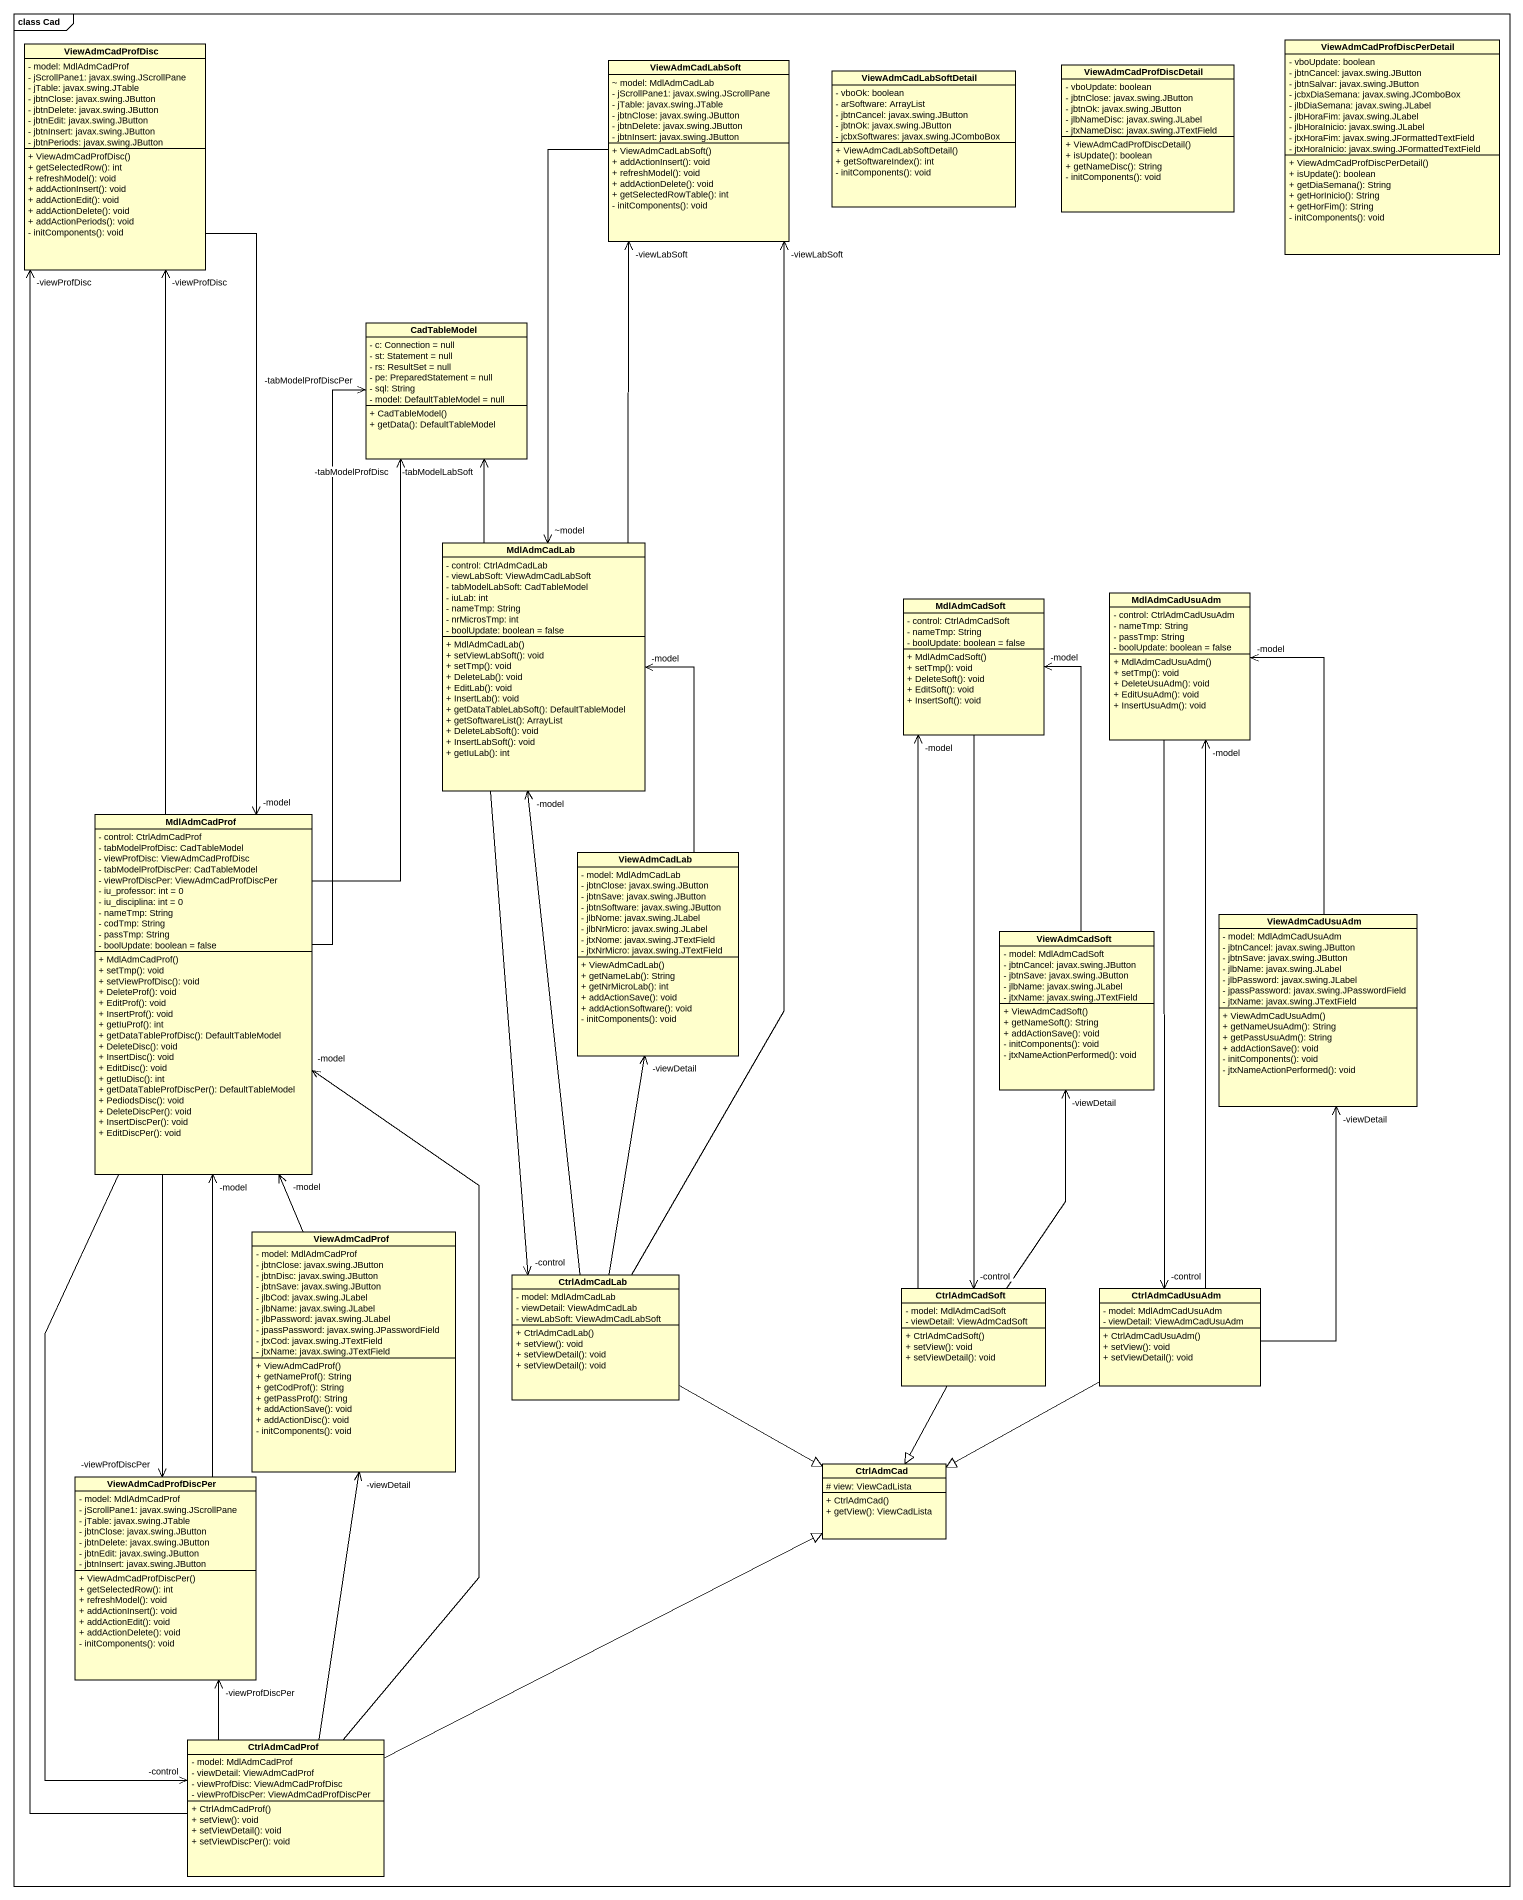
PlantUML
@startuml
mainframe class Cad
hide circle
hide empty members
skinparam classAttributeIconSize 0
class ViewAdmCadProfDisc {
  - model: MdlAdmCadProf
  - jScrollPane1: javax.swing.JScrollPane
  - jTable: javax.swing.JTable
  - jbtnClose: javax.swing.JButton
  - jbtnDelete: javax.swing.JButton
  - jbtnEdit: javax.swing.JButton
  - jbtnInsert: javax.swing.JButton
  - jbtnPeriods: javax.swing.JButton
  + ViewAdmCadProfDisc()
  + getSelectedRow(): int
  + refreshModel(): void
  + addActionInsert(): void
  + addActionEdit(): void
  + addActionDelete(): void
  + addActionPeriods(): void
  - initComponents(): void
}
class ViewAdmCadProfDiscPerDetail {
  - vboUpdate: boolean
  - jbtnCancel: javax.swing.JButton
  - jbtnSalvar: javax.swing.JButton
  - jcbxDiaSemana: javax.swing.JComboBox
  - jlbDiaSemana: javax.swing.JLabel
  - jlbHoraFim: javax.swing.JLabel
  - jlbHoraInicio: javax.swing.JLabel
  - jtxHoraFim: javax.swing.JFormattedTextField
  - jtxHoraInicio: javax.swing.JFormattedTextField
  + ViewAdmCadProfDiscPerDetail()
  + isUpdate(): boolean
  + getDiaSemana(): String
  + getHorInicio(): String
  + getHorFim(): String
  - initComponents(): void
}
class ViewAdmCadLabSoft {
  ~ model: MdlAdmCadLab
  - jScrollPane1: javax.swing.JScrollPane
  - jTable: javax.swing.JTable
  - jbtnClose: javax.swing.JButton
  - jbtnDelete: javax.swing.JButton
  - jbtnInsert: javax.swing.JButton
  + ViewAdmCadLabSoft()
  + addActionInsert(): void
  + refreshModel(): void
  + addActionDelete(): void
  + getSelectedRowTable(): int
  - initComponents(): void
}
class ViewAdmCadLabSoftDetail {
  - vboOk: boolean
  - arSoftware: ArrayList
  - jbtnCancel: javax.swing.JButton
  - jbtnOk: javax.swing.JButton
  - jcbxSoftwares: javax.swing.JComboBox
  + ViewAdmCadLabSoftDetail()
  + getSoftwareIndex(): int
  - initComponents(): void
}
class ViewAdmCadProfDiscDetail {
  - vboUpdate: boolean
  - jbtnClose: javax.swing.JButton
  - jbtnOk: javax.swing.JButton
  - jlbNameDisc: javax.swing.JLabel
  - jtxNameDisc: javax.swing.JTextField
  + ViewAdmCadProfDiscDetail()
  + isUpdate(): boolean
  + getNameDisc(): String
  - initComponents(): void
}
class CadTableModel {
  - c: Connection = null
  - st: Statement = null
  - rs: ResultSet = null
  - pe: PreparedStatement = null
  - sql: String
  - model: DefaultTableModel = null
  + CadTableModel()
  + getData(): DefaultTableModel
}
class MdlAdmCadLab {
  - control: CtrlAdmCadLab
  - viewLabSoft: ViewAdmCadLabSoft
  - tabModelLabSoft: CadTableModel
  - iuLab: int
  - nameTmp: String
  - nrMicrosTmp: int
  - boolUpdate: boolean = false
  + MdlAdmCadLab()
  + setViewLabSoft(): void
  + setTmp(): void
  + DeleteLab(): void
  + EditLab(): void
  + InsertLab(): void
  + getDataTableLabSoft(): DefaultTableModel
  + getSoftwareList(): ArrayList
  + DeleteLabSoft(): void
  + InsertLabSoft(): void
  + getIuLab(): int
}
class MdlAdmCadSoft {
  - control: CtrlAdmCadSoft
  - nameTmp: String
  - boolUpdate: boolean = false
  + MdlAdmCadSoft()
  + setTmp(): void
  + DeleteSoft(): void
  + EditSoft(): void
  + InsertSoft(): void
}
class MdlAdmCadUsuAdm {
  - control: CtrlAdmCadUsuAdm
  - nameTmp: String
  - passTmp: String
  - boolUpdate: boolean = false
  + MdlAdmCadUsuAdm()
  + setTmp(): void
  + DeleteUsuAdm(): void
  + EditUsuAdm(): void
  + InsertUsuAdm(): void
}
class MdlAdmCadProf {
  - control: CtrlAdmCadProf
  - tabModelProfDisc: CadTableModel
  - viewProfDisc: ViewAdmCadProfDisc
  - tabModelProfDiscPer: CadTableModel
  - viewProfDiscPer: ViewAdmCadProfDiscPer
  - iu_professor: int = 0
  - iu_disciplina: int = 0
  - nameTmp: String
  - codTmp: String
  - passTmp: String
  - boolUpdate: boolean = false
  + MdlAdmCadProf()
  + setTmp(): void
  + setViewProfDisc(): void
  + DeleteProf(): void
  + EditProf(): void
  + InsertProf(): void
  + getIuProf(): int
  + getDataTableProfDisc(): DefaultTableModel
  + DeleteDisc(): void
  + InsertDisc(): void
  + EditDisc(): void
  + getIuDisc(): int
  + getDataTableProfDiscPer(): DefaultTableModel
  + PediodsDisc(): void
  + DeleteDiscPer(): void
  + InsertDiscPer(): void
  + EditDiscPer(): void
}
class ViewAdmCadLab {
  - model: MdlAdmCadLab
  - jbtnClose: javax.swing.JButton
  - jbtnSave: javax.swing.JButton
  - jbtnSoftware: javax.swing.JButton
  - jlbNome: javax.swing.JLabel
  - jlbNrMicro: javax.swing.JLabel
  - jtxNome: javax.swing.JTextField
  - jtxNrMicro: javax.swing.JTextField
  + ViewAdmCadLab()
  + getNameLab(): String
  + getNrMicroLab(): int
  + addActionSave(): void
  + addActionSoftware(): void
  - initComponents(): void
}
class ViewAdmCadSoft {
  - model: MdlAdmCadSoft
  - jbtnCancel: javax.swing.JButton
  - jbtnSave: javax.swing.JButton
  - jlbName: javax.swing.JLabel
  - jtxName: javax.swing.JTextField
  + ViewAdmCadSoft()
  + getNameSoft(): String
  + addActionSave(): void
  - initComponents(): void
  - jtxNameActionPerformed(): void
}
class ViewAdmCadUsuAdm {
  - model: MdlAdmCadUsuAdm
  - jbtnCancel: javax.swing.JButton
  - jbtnSave: javax.swing.JButton
  - jlbName: javax.swing.JLabel
  - jlbPassword: javax.swing.JLabel
  - jpassPassword: javax.swing.JPasswordField
  - jtxName: javax.swing.JTextField
  + ViewAdmCadUsuAdm()
  + getNameUsuAdm(): String
  + getPassUsuAdm(): String
  + addActionSave(): void
  - initComponents(): void
  - jtxNameActionPerformed(): void
}
class ViewAdmCadProf {
  - model: MdlAdmCadProf
  - jbtnClose: javax.swing.JButton
  - jbtnDisc: javax.swing.JButton
  - jbtnSave: javax.swing.JButton
  - jlbCod: javax.swing.JLabel
  - jlbName: javax.swing.JLabel
  - jlbPassword: javax.swing.JLabel
  - jpassPassword: javax.swing.JPasswordField
  - jtxCod: javax.swing.JTextField
  - jtxName: javax.swing.JTextField
  + ViewAdmCadProf()
  + getNameProf(): String
  + getCodProf(): String
  + getPassProf(): String
  + addActionSave(): void
  + addActionDisc(): void
  - initComponents(): void
}
class CtrlAdmCadLab {
  - model: MdlAdmCadLab
  - viewDetail: ViewAdmCadLab
  - viewLabSoft: ViewAdmCadLabSoft
  + CtrlAdmCadLab()
  + setView(): void
  + setViewDetail(): void
  + setViewDetail(): void
}
class CtrlAdmCadSoft {
  - model: MdlAdmCadSoft
  - viewDetail: ViewAdmCadSoft
  + CtrlAdmCadSoft()
  + setView(): void
  + setViewDetail(): void
}
class CtrlAdmCadUsuAdm {
  - model: MdlAdmCadUsuAdm
  - viewDetail: ViewAdmCadUsuAdm
  + CtrlAdmCadUsuAdm()
  + setView(): void
  + setViewDetail(): void
}
class ViewAdmCadProfDiscPer {
  - model: MdlAdmCadProf
  - jScrollPane1: javax.swing.JScrollPane
  - jTable: javax.swing.JTable
  - jbtnClose: javax.swing.JButton
  - jbtnDelete: javax.swing.JButton
  - jbtnEdit: javax.swing.JButton
  - jbtnInsert: javax.swing.JButton
  + ViewAdmCadProfDiscPer()
  + getSelectedRow(): int
  + refreshModel(): void
  + addActionInsert(): void
  + addActionEdit(): void
  + addActionDelete(): void
  - initComponents(): void
}
class CtrlAdmCad {
  # view: ViewCadLista
  + CtrlAdmCad()
  + getView(): ViewCadLista
}
class CtrlAdmCadProf {
  - model: MdlAdmCadProf
  - viewDetail: ViewAdmCadProf
  - viewProfDisc: ViewAdmCadProfDisc
  - viewProfDiscPer: ViewAdmCadProfDiscPer
  + CtrlAdmCadProf()
  + setView(): void
  + setViewDetail(): void
  + setViewDiscPer(): void
}
ViewAdmCadProfDisc --> "-model" MdlAdmCadProf
ViewAdmCadLabSoft --> "~model" MdlAdmCadLab
MdlAdmCadLab -up-> "-viewLabSoft" ViewAdmCadLabSoft
MdlAdmCadLab -up-> "-tabModelLabSoft" CadTableModel
MdlAdmCadLab --> "-control" CtrlAdmCadLab
MdlAdmCadSoft --> "-control" CtrlAdmCadSoft
MdlAdmCadUsuAdm --> "-control" CtrlAdmCadUsuAdm
MdlAdmCadProf -up-> "-viewProfDisc" ViewAdmCadProfDisc
MdlAdmCadProf -up-> "-tabModelProfDisc" CadTableModel
MdlAdmCadProf -up-> "-tabModelProfDiscPer" CadTableModel
MdlAdmCadProf --> "-viewProfDiscPer" ViewAdmCadProfDiscPer
MdlAdmCadProf --> "-control" CtrlAdmCadProf
ViewAdmCadLab -up-> "-model" MdlAdmCadLab
ViewAdmCadSoft -up-> "-model" MdlAdmCadSoft
ViewAdmCadUsuAdm -up-> "-model" MdlAdmCadUsuAdm
ViewAdmCadProf -up-> "-model" MdlAdmCadProf
CtrlAdmCadLab -up-> "-viewLabSoft" ViewAdmCadLabSoft
CtrlAdmCadLab -up-> "-model" MdlAdmCadLab
CtrlAdmCadLab -up-> "-viewDetail" ViewAdmCadLab
CtrlAdmCadLab -right-|> CtrlAdmCad
CtrlAdmCadSoft -up-> "-model" MdlAdmCadSoft
CtrlAdmCadSoft -up-> "-viewDetail" ViewAdmCadSoft
CtrlAdmCadSoft --|> CtrlAdmCad
CtrlAdmCadUsuAdm -up-> "-model" MdlAdmCadUsuAdm
CtrlAdmCadUsuAdm -up-> "-viewDetail" ViewAdmCadUsuAdm
CtrlAdmCadUsuAdm -left-|> CtrlAdmCad
ViewAdmCadProfDiscPer -up-> "-model" MdlAdmCadProf
CtrlAdmCadProf -up-> "-viewProfDisc" ViewAdmCadProfDisc
CtrlAdmCadProf -up-> "-model" MdlAdmCadProf
CtrlAdmCadProf -up-> "-viewDetail" ViewAdmCadProf
CtrlAdmCadProf -up-> "-viewProfDiscPer" ViewAdmCadProfDiscPer
CtrlAdmCadProf -right-|> CtrlAdmCad
@enduml
